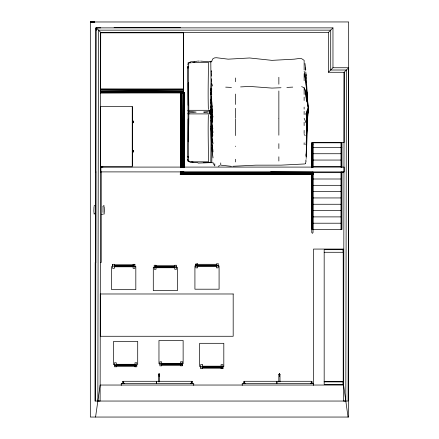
<?xml version="1.0" encoding="UTF-8"?>
<svg xmlns="http://www.w3.org/2000/svg" width="439" height="439" viewBox="0 0 439 439"><rect width="100%" height="100%" fill="white"/><g stroke="black" fill="none" stroke-linecap="round" stroke-linejoin="round"><path stroke-width="0.66" d="M121.235 385.393L121.246 383.373M180.489 167.725L180.413 92.349L180.544 167.725L180.692 92.349L180.692 167.725M182.481 171.836L182.481 173.893L182.503 171.836M182.481 167.725L182.481 92.349L181.614 167.725M183.513 33.205L183.475 167.725L183.809 92.349L183.996 167.725L184.034 92.349L184.034 167.725L184.034 92.349M208.432 161.382C208.437 147.361 207.971 133.346 208.256 119.32L208.344 114.809M324.174 252.277L343.216 252.282L343.216 249.692L324.174 249.692L324.174 384.377L343.216 384.377L343.216 381.793L324.174 381.771L343.216 381.793M313.49 385.393L313.49 249.072L343.205 249.072L343.205 384.981L343.205 382.248M95.592 401.037L96.19 27.876L100.712 32.409L100.119 401.048L94.989 401.037L95.208 262.506L95.812 262.506M183.727 92.349L183.826 167.725L183.996 92.349M348.676 67.743L348.078 401.048L343.545 401.037L344.138 72.276L348.676 67.743L332.965 67.743L328.438 72.276L344.138 72.276L344.138 142.527L311.866 142.527L311.866 167.819M180.72 167.725L181.022 92.349L181.022 167.725M181.06 167.725L181.543 92.349L181.543 167.725M182.558 167.725L183.475 92.349M187.656 142.357L187.672 156.328M187.881 141.781L188.095 119.002M211.955 147.098L211.801 161.815M306.192 158.446L307.712 120.088M306.06 144.453L306.06 144.886L308.266 107.989L305.517 77.22L304.139 71.321M306.329 139.168L306.899 128.605M306.954 127.299L307.305 120.73M187.887 67.88L187.799 66.075M187.672 67.88L187.656 81.852M306.329 133.511L307.712 113.624L306.329 134.998L308.266 107.989L306.592 90.566M103.017 212.465L103.017 206.5M306.06 156.728L306.592 149.26M306.329 154.561L306.592 145.227M306.592 126.679L307.712 111.989L306.329 128.797M209.222 113.262L209.403 110.535M306.329 143.624L306.592 139.673M307.404 119.386L307.712 115.364L307.712 115.775M210.918 89.49L211.011 88.338M210.918 91.131L211.011 90.055M307.712 104.981L307.152 99.84L307.712 104.548L307.152 101.113L307.152 101.974L308.266 107.989L307.712 114.272M94.017 206.632L93.842 210.978L94.155 214.161L94.385 213.969M307.152 119.781L308.266 107.989L307.152 116.231L306.329 127.941L306.592 125.922M210.89 93.502L211.011 92.206M306.592 117.701L307.712 109.975L307.712 110.414M210.89 94.215L211.011 92.964L211.011 94.692M306.592 115.468L307.152 110.244M306.592 115.287L307.152 110.529M209.447 111.704L209.584 110.584M307.712 112.428L308.266 107.989M209.584 110.76L209.447 111.819L209.447 111.473M306.329 153.447L306.06 155.516L306.329 149.957M307.152 116.867L307.712 112.653M95.565 417.05L100.147 385.036L343.572 385.036L348.045 417.05M307.712 112.11L307.152 117.317M306.329 126.267L306.592 124.456M209.633 110.864L209.447 112.154L209.633 110.957M313.04 144.607L312.398 145.441L311.761 144.607M211.197 71.941L211.389 70.794L211.389 72.473M210.001 111.747L210.182 110.623M244.325 383.417L244.325 381.656L243.941 381.288L243.404 382.534L243.563 383.417M311.383 381.656L311.383 383.417M312.145 383.417L312.145 381.656L311.761 381.288L311.377 381.656M122.618 381.656L122.618 383.417M123.397 383.417L123.397 381.656L122.997 381.288L122.607 381.656M192.353 383.417L192.529 382.534L191.975 381.288L191.58 381.656L191.591 383.417M306.06 161.113L305.517 163.396M188.836 62.821C187.64 78.652 188.913 94.862 188.797 110.826L188.002 110.826L187.996 110.299L210.583 110.299L210.495 93.529L211.011 81.852L210.802 62.387M187.826 64.769L188.079 63.468M305.791 160.981L306.06 159.642M210.001 110.716L209.447 112.867L209.721 111.352M187.799 158.128L187.887 156.328M210.824 109.349L210.001 113.361M209.447 112.647L209.721 111.522M210.802 161.815L211.011 142.357L210.495 130.679L210.583 113.904L187.996 113.904L188.002 113.377L188.797 113.377C188.984 129.34 187.612 145.556 188.836 161.382M211.752 61.081L213.058 58.552L214.792 57.838L216.526 57.739L228.165 59.166L249.637 57.975L271.933 60.357L294.229 59.166L299.118 58.508L301.626 58.678L304.139 60.357L304.139 70.015M210.276 112.955L210.824 111.303M210.276 114.107L210.824 113.141M188.199 113.377L188.507 112.944M210.55 114.047L210.824 113.663L210.824 114.266M278.831 374.423L279.418 373.644L280 374.423M158.479 374.423L159.083 373.644L159.675 374.423M100.712 32.409L328.438 32.409L332.965 27.876L95.587 27.876L95.356 171.896L95.96 171.896M95.06 213.491L95.296 213.283L95.011 213.442M103.011 206.303L104.092 205.348M219.906 165.602L218.254 166.238M208.536 111.116L209.436 110.826M195.574 61.526L197.468 61.092M208.909 162.534L211.263 162.249M203.778 112.016L205.617 111.693M206.237 111.583L208.086 111.259M193.72 62.14L194.916 62.02M208.273 162.682L198.088 163.116M240.583 86.911L249.637 86.428L271.933 88.091L281.015 87.734M286.876 87.421L292.753 87.109M232.78 166.271L255.805 165.163L281.015 165.146L304.688 163.956M100.75 27.833L96.218 27.926L96.267 30.324M101.661 214.27L103.077 214.243M231.468 87.399L225.69 87.147M90.324 21.977L94.401 21.955L90.324 21.95L90.324 417.05L348.676 417.05L348.676 21.95L90.324 21.977L94.401 22.021L90.324 22.34L94.401 22.416L90.324 22.416L94.401 22.274L90.324 22.153L94.401 21.977L90.324 21.955L94.401 21.977M114.03 89.337L183.721 89.188L100.366 89.188L183.721 89.391L100.366 89.391L183.721 89.726L100.366 89.726L183.721 90.719L100.366 90.719L183.721 91.652L100.366 91.652L183.721 92.179L100.366 92.179L183.721 92.508L100.366 92.766L183.721 92.788L100.366 92.788L183.721 92.711L100.366 92.508L126.328 92.409M216.531 174.063L180.231 174.19L313.117 174.371M94.401 22.422L90.324 22.274M114.069 27.399L180.511 27.399M198.088 61.092L199.328 61.092M200.568 61.092L211.263 61.954M195.152 61.718L191.744 61.718A3.205 3.205 0 0 0 190.784 61.866A3.441 3.441 0 0 0 189.884 62.305L189.61 62.508A3.693 3.693 0 0 1 190.175 62.124M209.886 61.718L211.878 61.718M192.117 62.387L208.421 62.387M188.002 62.821L191.338 62.821M100.366 89.166L183.721 89.205M100.366 92.541L183.721 92.541M189.055 111.259L188.32 111.259L196.195 112.088L188.32 112.944L189.055 112.944M312.541 142.807L341.959 142.807L341.959 167.374M312.541 147.422L341.959 147.422M312.541 153.738L341.322 153.738M312.541 160.054L341.322 160.054L341.322 147.581M191.338 161.382L188.002 161.382L187.48 158.792M192.117 161.815L208.421 161.815M197.874 162.704L190.477 162.441A3.534 3.534 0 0 1 189.61 161.909L189.357 161.678M203.241 162.704L213.206 162.704M312.541 166.37L341.322 166.37M102.935 166.996L100.515 166.996L100.515 171.523M100.317 171.896L344.209 171.923L344.209 167.089L100.921 167.089L100.921 171.923M341.163 172.126L343.578 172.126M312.541 172.686L341.322 172.686M313.117 174.151L180.231 174.151L313.117 174.19L180.231 173.795L313.117 173.795L180.231 173.229L313.117 173.229L180.231 172.214L313.117 172.214L270.649 171.868M180.231 174.305L313.117 174.305M313.117 174.431L180.231 174.371M312.541 179.002L341.322 179.002L341.322 172.159M312.541 185.318L341.322 185.318M312.541 191.634L341.322 191.634L341.322 179.156M312.541 197.945L341.322 197.945L341.322 191.788M312.541 204.261L341.322 204.261M312.541 210.577L341.322 210.577L341.322 198.104M312.541 216.893L341.322 216.893M312.541 223.21L341.322 223.21M312.541 229.526L341.959 229.526L341.959 172.055M343.238 251.196L343.693 251.196L343.693 382.857L343.238 382.857M100.317 262.506L101.228 262.506L101.228 171.896M112.565 264.316L114.376 264.316L114.376 268.328L112.565 268.328L112.565 264.316L112.565 266.05L134.91 266.045M197.276 264.305L216.603 264.294M114.683 264.777L133.341 264.772M197.276 265.172L216.603 265.167M114.683 265.644L133.341 265.639M195.827 265.579L218.172 265.568M155.647 265.721L174.969 265.716M197.276 265.869L216.603 265.864M196.26 265.957L194.921 265.957L194.921 289.202L219.083 289.202L219.083 265.957L217.739 265.957M114.683 266.341L133.341 266.336M197.325 266.325L216.647 266.319M134.477 266.429L135.821 266.429L135.821 289.674L111.66 289.674L111.66 266.429M155.647 266.594L174.969 266.583M114.063 266.797L133.385 266.791M154.193 267L156.01 266.994L156.01 269.277L154.193 269.277L154.193 265.26L156.004 265.26L156.01 266.994M174.733 266.989L174.733 265.255L176.544 265.255L176.544 269.266L174.733 269.272L174.733 266.989L176.544 266.989M155.697 267.049L175.018 267.038M155.647 267.291L174.969 267.285M154.632 267.378L153.288 267.378L153.288 290.623L177.449 290.623L177.449 267.378L176.105 267.378M155.697 267.746L175.018 267.741M161.398 363.355L180.72 363.349M160.306 363.717L158.967 363.717L158.967 340.472L183.129 340.472L183.129 363.717L181.784 363.717M161.442 363.81L180.769 363.805M161.398 364.052L180.72 364.046M161.684 364.101L159.873 364.107L159.873 361.824L161.684 361.824L161.684 364.101L161.684 365.841L159.873 365.841L159.873 363.563M180.407 364.096L182.218 364.096M115.984 364.304L135.305 364.293M161.442 364.507L180.769 364.502M114.892 364.661L113.547 364.661L113.547 341.416L137.709 341.416L137.709 364.661M116.028 364.76L134.685 364.749M114.458 365.05L136.803 365.039M161.442 365.38L180.769 365.369M115.364 365.457L136.683 365.446M202.083 366.192L221.404 366.186M116.028 366.324L134.685 366.318M200.991 366.554L199.652 366.554L199.652 343.309L223.813 343.309L223.813 366.554L222.469 366.554M202.132 366.647L221.454 366.642M116.269 366.784L114.458 366.784L114.453 362.773L116.269 362.773L116.269 366.784L116.269 365.649M134.992 366.779L136.803 366.779L136.803 362.762L134.992 362.762L134.992 366.779L134.992 365.638M200.557 366.944L222.902 366.933L222.902 368.672L221.091 368.672L221.091 364.655L222.902 364.655L222.902 368.672M202.132 367.344L221.454 367.339M202.132 368.217L221.454 368.206M123.436 381.288L156.388 381.288L156.383 383.159M124.374 383.192L123.441 383.192L123.441 381.288M190.603 383.192L191.536 383.192L191.536 381.288L156.657 381.288L156.663 383.159M245.291 383.192L244.375 383.192L244.375 381.288L276.773 381.288L276.773 383.159M310.411 383.192L311.328 383.192L311.328 381.288L277.042 381.288L277.042 383.159M121.235 383.373L193.731 383.373L193.731 385.393M313.49 383.373L242.213 383.373L242.213 385.393M191.322 161.815L193.116 162.002M231.468 166.337L220.735 165.146L220.735 162.924M208.086 112.944L203.778 112.192M301.626 86.576L304.139 87.784C306.367 92.206 305.264 97.529 307.152 101.974M304.139 134.477L305.237 135.695M103.845 213.969L104.076 214.161L104.394 210.978L104.219 206.632M94.144 205.348L95.225 206.303M191.964 381.288L192.359 381.656M212.668 86L211.51 82.987M304.139 118.261L306.06 122.684L306.06 122.037M188.199 110.826L188.507 111.259M213.058 163.171L214.792 165.953L214.792 163.703M213.058 117.015L212.114 113.569L211.389 102.133L212.114 111.155M211.197 103.582L211.389 103.972M212.668 107.067L212.114 105.091L211.389 97.513M213.058 132.474L212.114 127.765L211.752 122.536M212.668 112.439L211.752 106.578L211.389 98.484L211.752 103.165M213.058 143.685L212.114 138.06L211.752 131.854M212.866 128.731L212.114 124.802L211.011 111.166L211.011 113.196L211.389 114.798L211.389 110.134L212.114 121.652M213.058 151.916L212.114 145.627L211.571 133.555M212.866 135.371L212.114 130.965M213.058 157.903L212.114 151.126L211.752 143.679M212.866 150.138L212.114 144.656M211.011 116.604L211.499 121.191M187.826 159.439L188.079 160.734M212.668 136.518L211.609 123.793M211.197 116.225L211.389 121.34M305.791 113.487L306.06 114.996M212.476 119.37L211.532 109.344M304.962 63.441L305.791 69.883M307.152 101.574L307.712 104.778M212.476 122.541L211.389 106.847L211.461 108.098M211.011 120.248L211.389 122.646M305.791 91.219L306.592 100.943M211.752 89.677L211.389 82.73M305.33 67.869L305.626 70.284M211.077 125.911L211.433 129.697M211.389 89.04L211.752 91.949M211.197 126.18L211.483 130.378M210.89 128.139L211.389 132.605M307.152 96.256L305.517 79.426L304.139 73.692L304.139 80.672M211.752 94.791L211.389 89.847M195.948 265.002L195.992 265.458M182.053 364.216L182.103 364.672M195.948 265.172L195.992 265.628M182.053 364.046L182.103 364.502M306.329 95.362L305.791 89.71M211.389 95.186L211.752 99.252M306.641 84.507L307.712 99.883M306.548 83.19L306.192 77.944M305.791 71.952L306.06 75.958M306.06 74.01L306.329 78.142M212.004 142.604L211.603 133.763M188.095 105.206L187.881 82.428M208.344 109.399L208.256 104.883C207.949 90.857 208.377 76.841 208.432 62.821M180.648 166.354L180.55 92.349L180.55 167.725M343.205 249.072L343.205 251.124M341.322 142.807L341.322 147.422M341.322 160.213L341.322 167.21M341.322 210.736L341.322 229.526M340.999 142.807L340.999 167.264M340.999 172.055L340.999 229.526M332.965 27.876L332.965 67.743M328.438 32.409L328.438 72.276M313.04 167.292L313.04 142.757L311.761 142.757L311.761 167.292M313.04 172.061L313.04 232.527L312.398 233.361L311.761 232.527L311.761 174.107M312.859 142.807L312.859 167.264M312.859 172.055L312.859 229.526M311.899 174.107L311.899 229.526M307.712 101.639L307.712 102.122M307.152 120.198L307.152 120.56M307.152 122.739L307.152 123.568M306.592 129.939L306.592 130.811M306.592 131.502L306.592 132.112M306.592 135.772L306.592 137.16M306.592 149.628L306.592 151.625M306.329 96.673L306.329 99.236M306.329 118.563L306.329 119.386M306.329 122.508L306.329 123.112M305.237 163.385L305.237 163.824M304.139 87.784L304.139 94.423M304.139 97.134L304.139 100.515M304.139 107.105L304.139 109.119M304.139 111.391L304.139 114.557M304.139 122.322L304.139 125.587M304.139 130.372L304.139 133.571M304.139 142.823L304.139 144.672M280 374.291L280 381.919M279.418 373.512L279.418 376.53M278.858 77.269L278.858 84.2M278.858 90.972L278.858 118.541M278.858 118.749L278.858 135.207M278.858 143.679L278.858 148.536M278.858 156.8L278.858 161.02M278.831 374.291L278.831 381.919M235.403 77.983L235.403 81.742M235.403 94.067L235.403 104.444M235.403 108.296L235.403 117.97M235.403 118.771L235.403 135.58M235.403 146.143L235.403 146.571M235.403 159.253L235.403 161.936M211.389 73.28L211.389 76.156M211.389 78.718L211.389 81.731M211.389 92.278L211.389 94.198M211.389 96.092L211.389 97.974M211.011 99.11L211.011 101.124M211.011 101.815L211.011 103.472M211.011 106.051L211.011 108.126M211.011 113.772L211.011 114.442M188.029 66.108L188.029 68.155M188.029 82.499L188.029 141.923M188.029 156.262L188.029 157.628M183.831 92.349L183.809 167.725M183.656 92.113L183.656 32.826L100.591 32.826L100.591 89.353M159.675 374.291L159.664 381.919M159.072 373.512L159.083 376.53M158.484 374.291L158.484 381.919M133.599 121.093L133.599 122.733M133.599 150.368L133.599 152.009M133.472 121.016L133.472 122.81M133.472 150.286L133.472 152.086M132.66 121.713L132.66 122.113M132.66 150.989L132.66 151.384M132.408 107.55L132.408 165.563M95.79 171.896L95.79 262.506M180.413 171.836L180.413 173.893L180.429 171.836M180.489 171.836L180.489 173.893L180.495 171.836M182.053 363.349L182.103 365.369L182.053 363.349M183.475 171.836L183.475 173.893L183.486 171.836M195.992 264.761L195.992 266.325L195.948 264.305L195.992 264.761M98.451 30.143L97.853 401.043L345.811 401.043L346.409 70.01L330.704 70.01L330.704 30.143L98.451 30.143M183.815 171.836L183.809 173.893L183.809 171.836M180.703 171.836L180.692 173.893L180.692 171.836M181.033 171.836L181.022 173.893L181.022 171.836M181.57 171.836L181.543 173.893L181.543 171.836M307.152 112.845L306.592 119.172L307.152 111.555L307.152 112.845M209.633 110.891L209.447 112.11L209.633 110.946M94.401 21.988L90.324 22.049L94.401 22.049M94.401 22.34L90.324 22.394L94.401 22.389M132.243 106.386L100.597 106.386L100.597 166.793L132.243 166.793L132.243 106.386M197.638 263.839L195.827 263.839L195.827 267.856L197.638 267.856L197.638 263.839M218.172 263.834L216.361 263.834L216.361 267.85L218.172 267.85L218.172 263.834M134.91 264.305L133.099 264.305L133.099 268.322L134.916 268.322L134.91 264.305M233.18 293.982L100.295 293.982L100.295 336.269L233.18 336.269L233.18 293.982M182.218 361.818L180.407 361.818L180.407 365.835L182.218 365.835L182.218 361.818M202.368 364.661L200.557 364.661L200.557 368.678L202.368 368.678L202.368 364.661M180.55 173.893L180.55 171.836L180.55 173.893M180.429 167.725L180.429 92.349L180.413 167.725"/></g></svg>
